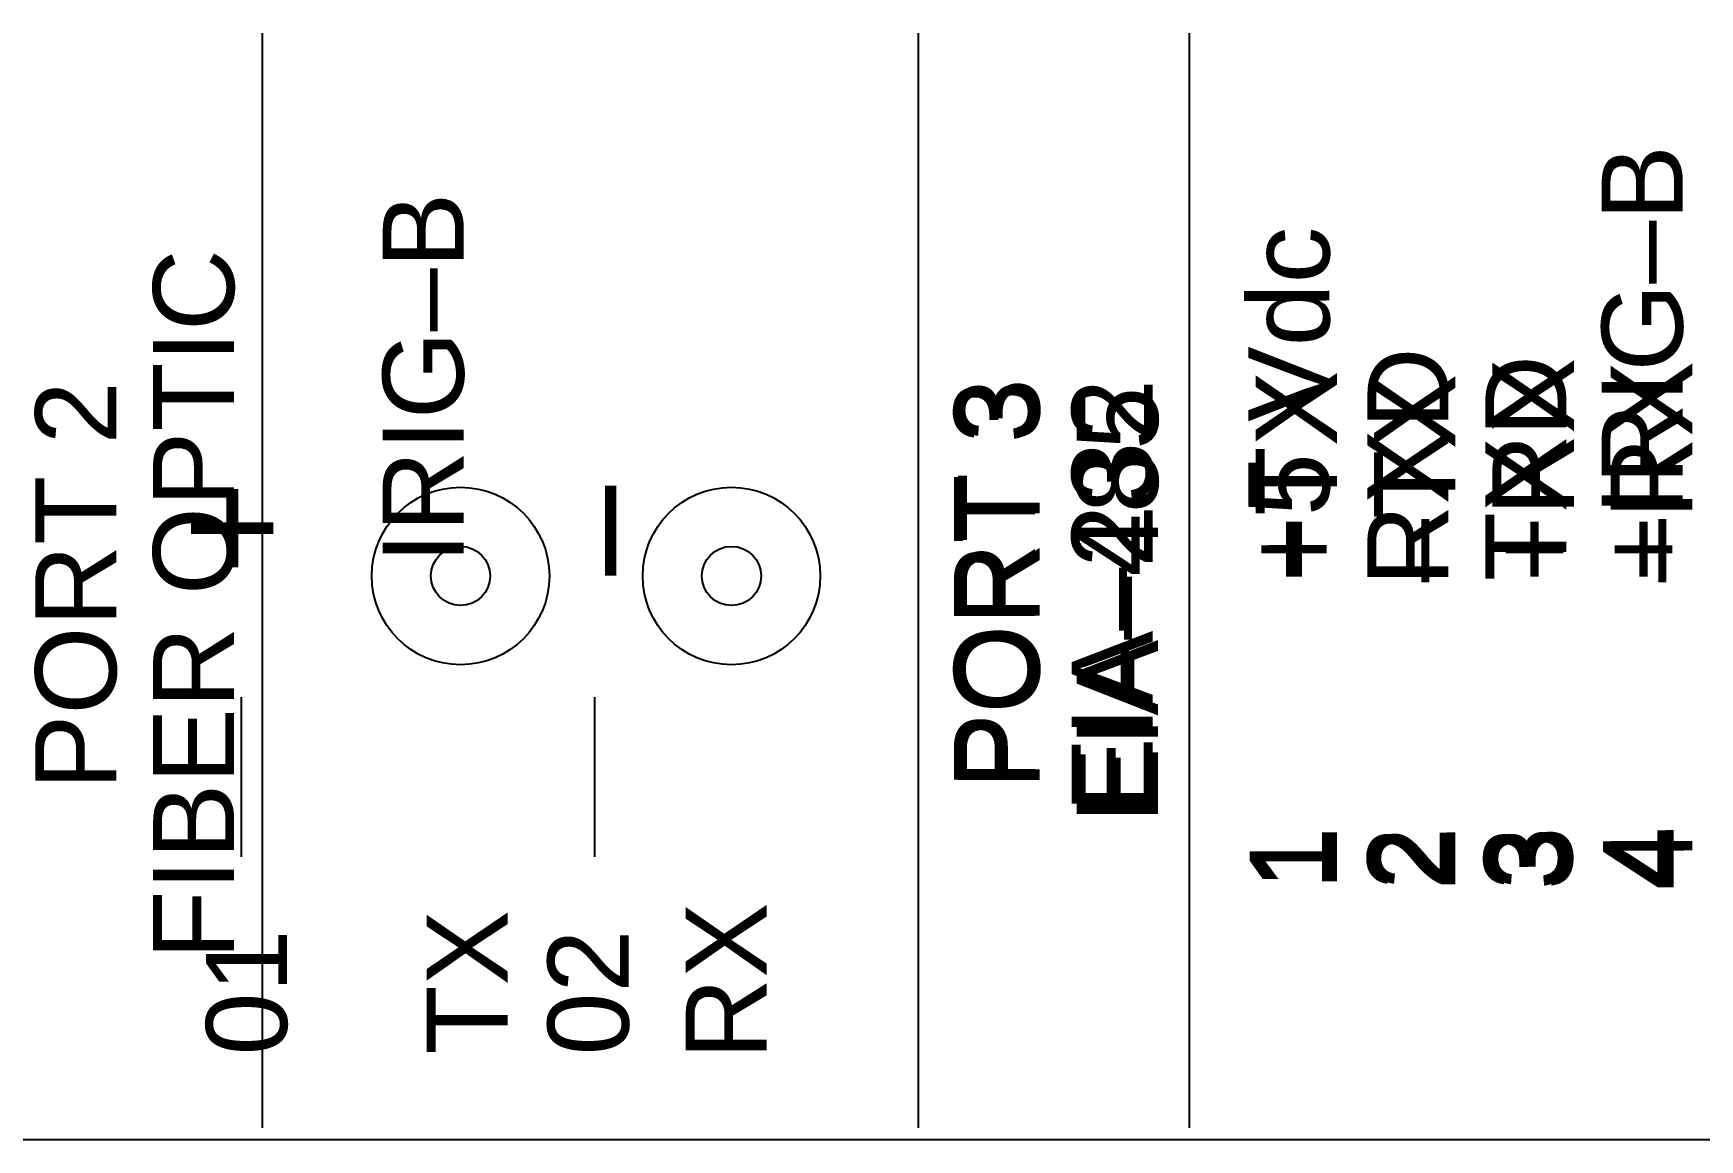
# Model space of a CAD drawing. Extents: x 0 to 24, y 0 to 18.
# Drawn here: x 11.546 to 12.953, y 6.01 to 6.945 of the extents above; entities that cross this region are included whole.
import ezdxf

# ---------------------------------------------------------------- set-up
doc = ezdxf.new("R2010")
doc.units = 0
doc.header["$MEASUREMENT"] = 0
for name, color, linetype in [('1_01__0-__NONE__EIA-232', 7, 'CONTINUOUS'), ('1_02__1-__NONE__EIA-485', 7, 'CONTINUOUS'), ('1_03__2-___1__10-100BASE-T', 7, 'CONTINUOUS'), ('1_04__3-___1__10-100BASE-T', 7, 'CONTINUOUS'), ('1_05__4-___1__100BASE-FX_M', 7, 'CONTINUOUS'), ('1_06__6-___2__10-100BASE-T', 7, 'CONTINUOUS'), ('1_07__8-___2__100BASE-FX_M', 7, 'CONTINUOUS'), ('5_00_____DWG', 7, 'CONTINUOUS')]:
    doc.layers.add(name, color=color, linetype=linetype)
doc.styles.add('ARIAL', font='arial.ttf')

msp = doc.modelspace()

# ---------------------------------------------------------------- linework, layer by layer
at = {"layer": '1_01__0-__NONE__EIA-232'}
for points in [[(12.2931, 6.0198), (12.2931, 6.9448)], [(12.5218, 6.0198), (12.5218, 6.9448)], [(11.7212, 6.2489), (11.7212, 6.3839)], [(12.0195, 6.3839), (12.0195, 6.2489)]]:
    msp.add_lwpolyline(points, dxfattribs=at)
at = {"layer": '1_02__1-__NONE__EIA-485'}
for points in [[(12.2931, 6.0198), (12.2931, 6.9448)], [(12.5218, 6.0198), (12.5218, 6.9448)], [(11.7212, 6.2489), (11.7212, 6.3839)], [(12.0195, 6.3839), (12.0195, 6.2489)]]:
    msp.add_lwpolyline(points, dxfattribs=at)
at = {"layer": '1_03__2-___1__10-100BASE-T'}
for points in [[(12.2931, 6.0198), (12.2931, 6.9448)], [(12.5218, 6.0198), (12.5218, 6.9448)], [(11.7212, 6.2489), (11.7212, 6.3839)], [(12.0195, 6.3839), (12.0195, 6.2489)]]:
    msp.add_lwpolyline(points, dxfattribs=at)
at = {"layer": '1_04__3-___1__10-100BASE-T'}
for points in [[(12.2931, 6.0198), (12.2931, 6.9448)], [(12.5218, 6.0198), (12.5218, 6.9448)], [(11.7212, 6.2489), (11.7212, 6.3839)], [(12.0195, 6.3839), (12.0195, 6.2489)]]:
    msp.add_lwpolyline(points, dxfattribs=at)
at = {"layer": '1_05__4-___1__100BASE-FX_M'}
for points in [[(11.7391, 6.0198), (11.7391, 6.9448)], [(12.2931, 6.0198), (12.2931, 6.9448)], [(12.5218, 6.0198), (12.5218, 6.9448)]]:
    msp.add_lwpolyline(points, dxfattribs=at)
for centre, radius in [((11.9063, 6.4862), 0.075), ((12.1351, 6.4862), 0.075), ((11.9063, 6.4862), 0.025), ((12.1351, 6.4862), 0.025)]:
    msp.add_circle(centre, radius, dxfattribs=at)
at = {"layer": '1_06__6-___2__10-100BASE-T'}
for points in [[(11.7391, 6.0198), (11.7391, 6.9448)], [(12.2931, 6.0198), (12.2931, 6.9448)], [(12.5218, 6.0198), (12.5218, 6.9448)]]:
    msp.add_lwpolyline(points, dxfattribs=at)
for centre, radius in [((11.9063, 6.4862), 0.075), ((12.1351, 6.4862), 0.075), ((11.9063, 6.4862), 0.025), ((12.1351, 6.4862), 0.025)]:
    msp.add_circle(centre, radius, dxfattribs=at)
at = {"layer": '1_07__8-___2__100BASE-FX_M'}
for points in [[(11.7391, 6.0198), (11.7391, 6.9448)], [(12.2931, 6.0198), (12.2931, 6.9448)], [(12.5218, 6.0198), (12.5218, 6.9448)]]:
    msp.add_lwpolyline(points, dxfattribs=at)
for centre, radius in [((11.9063, 6.4862), 0.075), ((12.1351, 6.4862), 0.075), ((11.9063, 6.4862), 0.025), ((12.1351, 6.4862), 0.025)]:
    msp.add_circle(centre, radius, dxfattribs=at)
at = {"layer": '5_00_____DWG'}
msp.add_lwpolyline([(13.5304, 6.0098), (9.6605, 6.0098)], dxfattribs=at)

# ---------------------------------------------------------------- texts
at = {"layer": '1_01__0-__NONE__EIA-232', "style": 'ARIAL'}
for s, height, p in [('+IRIG–B', 0.06846, (12.9384, 6.4809)), ('IRIG–B', 0.06846, (11.909, 6.4965)), ('+5 Vdc', 0.06846, (12.6401, 6.4809)), ('RXD', 0.06846, (12.7406, 6.4775)), ('TXD', 0.06846, (12.8401, 6.4817)), ('PORT 3', 0.06846, (12.3914, 6.3063)), ('EIA–232', 0.06846, (12.4909, 6.2859)), ('+', 0.0978, (11.7608, 6.4868)), ('–', 0.0978, (12.0691, 6.4866)), ('1', 0.0685, (12.6411, 6.2209)), ('2', 0.0685, (12.7406, 6.2209)), ('3', 0.0685, (12.839, 6.2209)), ('4', 0.0685, (12.9395, 6.2209)), ('01', 0.06846, (11.7598, 6.081)), ('02', 0.06846, (12.0483, 6.081))]:
    msp.add_text(s, height=height, rotation=90, dxfattribs=at).set_placement(p)
at = {"layer": '1_02__1-__NONE__EIA-485', "style": 'ARIAL'}
for s, height, p in [('IRIG–B', 0.06846, (11.909, 6.4965)), ('+TX', 0.06883, (12.6465, 6.4808)), ('+RX', 0.06883, (12.8465, 6.4808)), ('–RX', 0.06883, (12.9465, 6.4808)), ('PORT 3', 0.06883, (12.3953, 6.306)), ('EIA–485', 0.06883, (12.4953, 6.2773)), ('–TX', 0.06883, (12.7465, 6.4808)), ('+', 0.0978, (11.7608, 6.4868)), ('–', 0.0978, (12.0691, 6.4866)), ('1', 0.0688, (12.6464, 6.2209)), ('2', 0.0688, (12.7464, 6.2209)), ('3', 0.0688, (12.8453, 6.2209)), ('4', 0.0688, (12.9464, 6.2209)), ('01', 0.06846, (11.7598, 6.081)), ('02', 0.06846, (12.0483, 6.081))]:
    msp.add_text(s, height=height, rotation=90, dxfattribs=at).set_placement(p)
at = {"layer": '1_03__2-___1__10-100BASE-T', "style": 'ARIAL'}
for s, height, p in [('+IRIG–B', 0.06846, (12.9384, 6.4809)), ('IRIG–B', 0.06846, (11.909, 6.4965)), ('+5 Vdc', 0.06846, (12.6401, 6.4809)), ('RXD', 0.06846, (12.7406, 6.4775)), ('TXD', 0.06846, (12.8401, 6.4817)), ('PORT 3', 0.06846, (12.3914, 6.3063)), ('EIA–232', 0.06846, (12.4909, 6.2859)), ('+', 0.0978, (11.7608, 6.4868)), ('–', 0.0978, (12.0691, 6.4866)), ('1', 0.0685, (12.6411, 6.2209)), ('2', 0.0685, (12.7406, 6.2209)), ('3', 0.0685, (12.839, 6.2209)), ('4', 0.0685, (12.9395, 6.2209)), ('01', 0.06846, (11.7598, 6.081)), ('02', 0.06846, (12.0483, 6.081))]:
    msp.add_text(s, height=height, rotation=90, dxfattribs=at).set_placement(p)
at = {"layer": '1_04__3-___1__10-100BASE-T', "style": 'ARIAL'}
for s, height, p in [('IRIG–B', 0.06846, (11.909, 6.4965)), ('+TX', 0.06883, (12.6465, 6.4808)), ('+RX', 0.06883, (12.8465, 6.4808)), ('–RX', 0.06883, (12.9465, 6.4808)), ('PORT 3', 0.06883, (12.3953, 6.306)), ('EIA–485', 0.06883, (12.4953, 6.2773)), ('–TX', 0.06883, (12.7465, 6.4808)), ('+', 0.0978, (11.7608, 6.4868)), ('–', 0.0978, (12.0691, 6.4866)), ('1', 0.0688, (12.6464, 6.2209)), ('2', 0.0688, (12.7464, 6.2209)), ('3', 0.0688, (12.8453, 6.2209)), ('4', 0.0688, (12.9464, 6.2209)), ('01', 0.06846, (11.7598, 6.081)), ('02', 0.06846, (12.0483, 6.081))]:
    msp.add_text(s, height=height, rotation=90, dxfattribs=at).set_placement(p)
at = {"layer": '1_05__4-___1__100BASE-FX_M', "style": 'ARIAL'}
for s, height, p in [('+IRIG–B', 0.06846, (12.9384, 6.4809)), ('+5 Vdc', 0.06846, (12.6401, 6.4809)), ('FIBER OPTIC', 0.068457, (11.7151, 6.1619)), ('RXD', 0.06846, (12.7406, 6.4775)), ('TXD', 0.06846, (12.8401, 6.4817)), ('PORT 2', 0.06846, (11.6156, 6.3053)), ('PORT 3', 0.06846, (12.3914, 6.3063)), ('EIA–232', 0.06846, (12.4909, 6.2859)), ('1', 0.0685, (12.6411, 6.2209)), ('2', 0.0685, (12.7406, 6.2209)), ('3', 0.0685, (12.839, 6.2209)), ('4', 0.0685, (12.9395, 6.2209)), ('RX', 0.06846, (12.1649, 6.0775)), ('TX', 0.06846, (11.9461, 6.0817))]:
    msp.add_text(s, height=height, rotation=90, dxfattribs=at).set_placement(p)
at = {"layer": '1_06__6-___2__10-100BASE-T', "style": 'ARIAL'}
for s, height, p in [('+IRIG–B', 0.06846, (12.9384, 6.4809)), ('+5 Vdc', 0.06846, (12.6401, 6.4809)), ('FIBER OPTIC', 0.068457, (11.7151, 6.1619)), ('RXD', 0.06846, (12.7406, 6.4775)), ('TXD', 0.06846, (12.8401, 6.4817)), ('PORT 2', 0.06846, (11.6156, 6.3053)), ('PORT 3', 0.06846, (12.3914, 6.3063)), ('EIA–232', 0.06846, (12.4909, 6.2859)), ('1', 0.0685, (12.6411, 6.2209)), ('2', 0.0685, (12.7406, 6.2209)), ('3', 0.0685, (12.839, 6.2209)), ('4', 0.0685, (12.9395, 6.2209)), ('RX', 0.06846, (12.1649, 6.0775)), ('TX', 0.06846, (11.9461, 6.0817))]:
    msp.add_text(s, height=height, rotation=90, dxfattribs=at).set_placement(p)
at = {"layer": '1_07__8-___2__100BASE-FX_M', "style": 'ARIAL'}
for s, height, p in [('+IRIG–B', 0.06846, (12.9384, 6.4809)), ('+5 Vdc', 0.06846, (12.6401, 6.4809)), ('FIBER OPTIC', 0.068457, (11.7151, 6.1619)), ('RXD', 0.06846, (12.7406, 6.4775)), ('TXD', 0.06846, (12.8401, 6.4817)), ('PORT 2', 0.06846, (11.6156, 6.3053)), ('PORT 3', 0.06846, (12.3914, 6.3063)), ('EIA–232', 0.06846, (12.4909, 6.2859)), ('1', 0.0685, (12.6411, 6.2209)), ('2', 0.0685, (12.7406, 6.2209)), ('3', 0.0685, (12.839, 6.2209)), ('4', 0.0685, (12.9395, 6.2209)), ('RX', 0.06846, (12.1649, 6.0775)), ('TX', 0.06846, (11.9461, 6.0817))]:
    msp.add_text(s, height=height, rotation=90, dxfattribs=at).set_placement(p)

doc.saveas('drawing.dxf')
